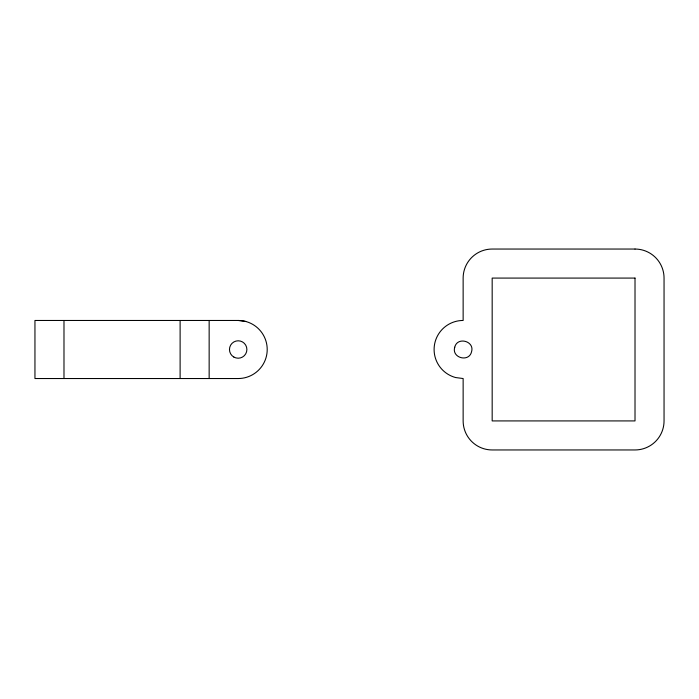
<?xml version="1.0" encoding="UTF-8"?>
<svg xmlns="http://www.w3.org/2000/svg" width="699" height="699" viewBox="0 0 699 699"><rect width="100%" height="100%" fill="white"/><g stroke="black" fill="none" stroke-linecap="round" stroke-linejoin="round"><path stroke-width="1.05" d="M238.176 320.465L34.95 320.465L34.95 378.535L238.176 378.535A29.035 29.035 0 0 0 267.21 349.5A29.035 29.035 0 0 0 238.176 320.465L245.69 321.453M209.15 320.465L209.15 378.535M180.115 320.465L180.115 378.535M63.985 320.465L63.985 378.535M454.734 347.246C451.423 357.94 469.073 362.667 471.554 351.754C474.866 341.06 457.216 336.333 454.734 347.246M635.015 249.045L492.175 249.045A29.035 29.035 0 0 0 463.14 278.08L463.14 320.465A29.035 29.035 0 0 0 455.626 377.547L463.14 378.535L463.14 420.92A29.035 29.035 0 0 0 492.175 449.955L635.015 449.955A29.035 29.035 0 0 0 664.05 420.92L664.05 278.08A29.035 29.035 0 0 0 635.015 249.045M635.015 278.08L492.175 278.08L492.175 420.92L635.015 420.92L635.015 278.08M233.824 357.04A8.711 8.711 0 0 0 246.887 349.5A8.711 8.711 0 0 0 233.824 341.96A8.711 8.711 0 0 0 233.824 357.04"/></g></svg>
